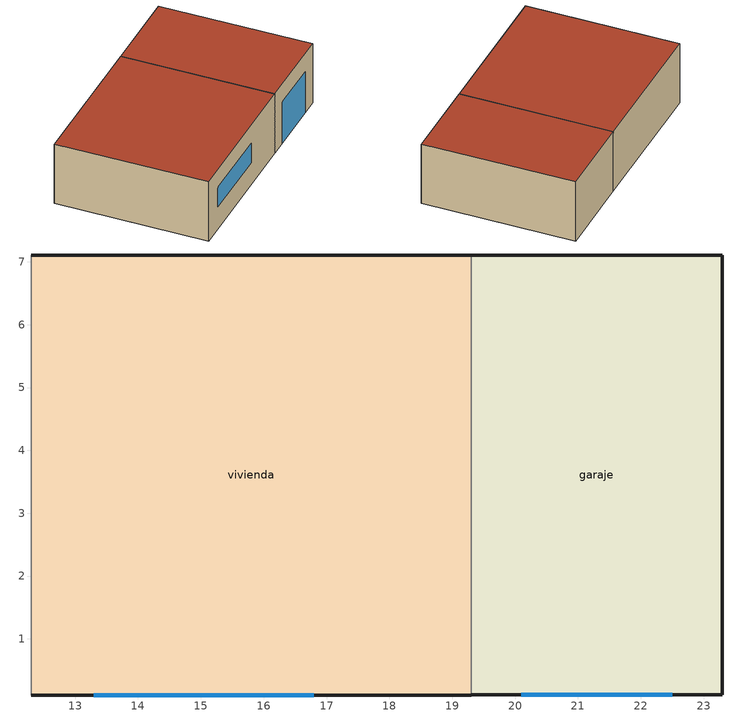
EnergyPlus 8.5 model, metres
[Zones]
garaje
 floor ground (CTE_Ref_Suelo_zona D): 23.3,7.11 23.3,0.11 19.3,0.11 19.3,7.11 z0
 wall outside (CTE_Ref_Muro Exterior_zona D): 19.3,0.11 23.3,0.11 23.3,7.11 19.3,7.11 z0:3
 wall to vivienda (CTE_Ref_Partición interior): 19.3,7.11 19.3,0.11 z0:3
 window (CTE_Ref_Huecos_zona D): 20.1,0.11 22.5,0.11 z0:2.1
 roof outside (CTE_Ref_Cubierta_zona D): 23.3,0.11 23.3,7.11 19.3,7.11 19.3,0.11 z3
vivienda
 floor ground (CTE_Ref_Suelo_zona D): 19.3,7.11 19.3,0.11 12.3,0.11 12.3,7.11 z0
 wall outside (CTE_Ref_Muro Exterior_zona D): 19.3,7.11 12.3,7.11 / 12.3,0.11 19.3,0.11 z0:3
 wall adiabatic (CTE_Ref_Muro Exterior_zona D): 12.3,7.11 12.3,0.11 z0:3
 window (CTE_Ref_Huecos_zona D): 13.3,0.11 16.8,0.11 z1.1:2.1
 roof outside (CTE_Ref_Cubierta_zona D): 19.3,0.11 19.3,7.11 12.3,7.11 12.3,0.11 z3
[Building]
CTE_Res_PLANTILLA: North Axis {deg}=0; Terrain=City; Loads Convergence Tolerance Value=0.04; Temperature Convergence Tolerance Value {deltaC}=0.4; Solar Distribution=FullExterior; Maximum Number of Warmup Days=25
[Site:Location]
D3_peninsula: Latitude {deg}=40.68; Longitude {deg}=-4.13; Time Zone {hr}=1; Elevation {m}=667
[SizingPeriod:DesignDay] Day of Month=15; Dry-Bulb Temperature Range Modifier Type=DefaultMultipliers; Humidity Condition Type=DewPoint; Barometric Pressure {Pa}=100965; Wind Speed {m/s}=2.8; Wind Direction {deg}=0; Rain Indicator=No; Snow Indicator=No; Solar Model Indicator=ASHRAEClearSky
Name | Month | Day Type | Maximum Dry-Bulb Temperature {C} | Daily Dry-Bulb Temperature Range {deltaC} | Wetbulb or DewPoint at Maximum Dry-Bulb {C} | Daylight Saving Time Indicator | Sky Clearness
Summer 99.6% Dry Bulb Temperature | 7 | SummerDesignDay | 34.1 | 12.6 | 10.7 | Yes | 1
Winter 0.4% Dry Bulb Temperature | 1 | WinterDesignDay | 6.7 | 9.8 | -4.9 | No | 0
[Material] Thermal Absorptance=0.6; Solar Absorptance=0.6; Visible Absorptance=0.6
Name | Roughness | Thickness {m} | Conductivity {W/m-K} | Density {kg/m3} | Specific Heat {J/kg-K}
0_Mobiliario_Residencial | MediumRough | 0.999998 | 1.00001 | 45 | 1200
CTE_Ref_Enlucido de yeso [1000 < d < 1300] | Rough | 0.015 | 0.57 | 1100 | 1000
CTE_Ref_Fábrica de ladrillo cerámico perforado de medio pie [80 mm < G <= 100 mm] | Rough | 0.115 | 0.5 | 900 | 1000
CTE_Ref_Fábrica de tabique cerámico de LH sencillo [40 mm < e < 60 mm] | Rough | 0.04 | 0.4 | 920 | 1000
CTE_Ref_FU entrevigado cerámico [h 250 mm] | Rough | 0.25 | 1.67 | 1660 | 1000
CTE_Ref_Hormigón con áridos ligeros [1600 < d < 1800] | Rough | 0.07 | 1.15 | 1700 | 1000
CTE_Ref_Mortero de cemento o cal para albañilería y para revoco o enlucido [1800 < d < 2000] | Rough | 0.015 | 1.3 | 1900 | 1000
CTE_Ref_Plaqueta o baldosa cerámica | Rough | 0.015 | 1 | 2000 | 800
Losa maciza de hormigón [d 2500 / h 200 mm] | Rough | 0.2 | 2.5 | 2500 | 1000
[Material:NoMass] Roughness=Smooth; Thermal Absorptance=0.6; Solar Absorptance=0.6; Visible Absorptance=0.6
Name | Thermal Resistance {m2-K/W}
Material Aislamiento Referencia Zona D_Cubiertas | 2.224
Material Aislamiento Referencia Zona D_Muros | 0.977
Material Aislamiento Referencia Zona D_Suelos | 1.764
[WindowMaterial:Shade]
CTE_Sombra_estacional_ventana: Solar Transmittance=0.7; Solar Reflectance=0.1; Visible Transmittance=0.7; Visible Reflectance=0.1; Infrared Hemispherical Emissivity=0.15; Infrared Transmittance=0.7; Thickness {m}=0.000999998; Conductivity {W/m-K}=0.1; Shade to Glass Distance {m}=0.05; Top Opening Multiplier=0; Bottom Opening Multiplier=0; Left-Side Opening Multiplier=0; Right-Side Opening Multiplier=0; Airflow Permeability=0.7
[WindowMaterial:SimpleGlazingSystem]
CTE_Ref_Vidrio_zona D_1.31: U-Factor {W/m2-K}=1.31; Solar Heat Gain Coefficient=0.75
[WindowProperty:ShadingControl]
sombra estacional_verano: Shading Type=ExteriorShade; Construction with Shading=CTE_Ref_Huecos_zona D_con_persiana; Shading Control Type=OnIfScheduleAllows; Schedule=CTER24B_SombraEstacional; Shading Control Is Scheduled=Yes; Glare Control Is Active=No
[Construction]
CTE_Ref_Cubierta_zona D: CTE_Ref_Plaqueta o baldosa cerámica, CTE_Ref_Mortero de cemento o cal para albañilería y para revoco o enlucido [1800 < d < 2000], Material Aislamiento Referencia Zona D_Cubiertas, CTE_Ref_Hormigón con áridos ligeros [1600 < d < 1800], CTE_Ref_FU entrevigado cerámico [h 250 mm]
CTE_Ref_Huecos_zona D: CTE_Ref_Vidrio_zona D_1.31
CTE_Ref_Huecos_zona D_con_persiana: CTE_Sombra_estacional_ventana, CTE_Ref_Vidrio_zona D_1.31
CTE_Ref_Muro Exterior_zona D: CTE_Ref_Mortero de cemento o cal para albañilería y para revoco o enlucido [1800 < d < 2000], CTE_Ref_Fábrica de ladrillo cerámico perforado de medio pie [80 mm < G <= 100 mm], Material Aislamiento Referencia Zona D_Muros, CTE_Ref_Fábrica de tabique cerámico de LH sencillo [40 mm < e < 60 mm], CTE_Ref_Enlucido de yeso [1000 < d < 1300]
CTE_Ref_Partición interior: CTE_Ref_Enlucido de yeso [1000 < d < 1300], CTE_Ref_Fábrica de tabique cerámico de LH sencillo [40 mm < e < 60 mm], CTE_Ref_Enlucido de yeso [1000 < d < 1300]
CTE_Ref_Suelo_zona D: Losa maciza de hormigón [d 2500 / h 200 mm], Material Aislamiento Referencia Zona D_Suelos, CTE_Ref_Mortero de cemento o cal para albañilería y para revoco o enlucido [1800 < d < 2000], CTE_Ref_Plaqueta o baldosa cerámica
CTE_Res_Mobiliario: 0_Mobiliario_Residencial
[Zone]
Name | Part of Total Floor Area
garaje | No
vivienda
[ZoneInfiltration:EffectiveLeakageArea] Schedule=CTER24B_HINF; Stack Coefficient=0.0003; Wind Coefficient=0.0003
Name | Zone | Effective Air Leakage Area {cm2}
ela_garaje | garaje | 218.979
ela_vivienda | vivienda | 235.482
[ZoneControl:Thermostat]
vivienda Thermostat: Zone or ZoneList=vivienda; Control Type Schedule=vivienda Thermostat Schedule; Control Object Type 1=ThermostatSetpoint:DualSetpoint; Control Name 1=Thermostat Setpoint Dual Setpoint 2
[ThermostatSetpoint:DualSetpoint]
Thermostat Setpoint Dual Setpoint 2: Heating Setpoint Temperature Schedule=CTER24B_TCAL; Cooling Setpoint Temperature Schedule=CTER24B_TREF
[Sizing:Zone]
vivienda: Zone Cooling Design Supply Air Temperature Input Method=SupplyAirTemperature; Zone Cooling Design Supply Air Temperature {C}=14; Zone Cooling Design Supply Air Temperature Difference {deltaC}=11.11; Zone Heating Design Supply Air Temperature Input Method=SupplyAirTemperature; Zone Heating Design Supply Air Temperature {C}=40; Zone Heating Design Supply Air Temperature Difference {deltaC}=11.11; Zone Cooling Design Supply Air Humidity Ratio {kgWater/kgDryAir}=0.0085; Zone Heating Design Supply Air Humidity Ratio {kgWater/kgDryAir}=0.008; Design Specification Outdoor Air Object=CTER24B_DVEN; Cooling Design Air Flow Method=DesignDay; Cooling Design Air Flow Rate {m3/s}=0; Cooling Minimum Air Flow per Zone Floor Area {m3/s-m2}=0.000762; Cooling Minimum Air Flow {m3/s}=0; Cooling Minimum Air Flow Fraction=0; Heating Design Air Flow Method=DesignDay; Heating Design Air Flow Rate {m3/s}=0; Heating Maximum Air Flow per Zone Floor Area {m3/s-m2}=0.002032; Heating Maximum Air Flow {m3/s}=0.141576; Heating Maximum Air Flow Fraction=0.3; Design Specification Zone Air Distribution Object=vivienda Design Spec Zone Air Dist; Account for Dedicated Outdoor Air System=No
[DesignSpecification:ZoneAirDistribution]
vivienda Design Spec Zone Air Dist: Zone Air Distribution Effectiveness in Cooling Mode=1; Zone Air Distribution Effectiveness in Heating Mode=1
[DesignSpecification:OutdoorAir]
CTER24B_DVEN: Outdoor Air Method=Sum; Outdoor Air Flow per Person {m3/s-person}=0; Outdoor Air Flow per Zone Floor Area {m3/s-m2}=0; Outdoor Air Flow per Zone {m3/s}=0; Outdoor Air Flow Air Changes per Hour {1/hr}=4; Outdoor Air Flow Rate Fraction Schedule=CTER24B_HVEN
[ZoneVentilation:DesignFlowRate]
vivienda Ventilation Air Changes per Hour: Zone or ZoneList=vivienda; Schedule=CTER24B_HVEN; Design Flow Rate Calculation Method=AirChanges/Hour; Air Changes per Hour {1/hr}=4
[InternalMass]
vivienda Internal Mass 1: Construction=CTE_Res_Mobiliario; Zone=vivienda; Surface Area {m2}=49
[Zone equipment]
vivienda: vivienda Ideal Loads Air System
[ZoneHVAC:IdealLoadsAirSystem]
vivienda Ideal Loads Air System: Maximum Heating Supply Air Temperature {C}=50; Minimum Cooling Supply Air Temperature {C}=13; Maximum Heating Supply Air Humidity Ratio {kgWater/kgDryAir}=0.0156; Minimum Cooling Supply Air Humidity Ratio {kgWater/kgDryAir}=0.0077; Heating Limit=NoLimit; Cooling Limit=NoLimit; Dehumidification Control Type=ConstantSensibleHeatRatio; Cooling Sensible Heat Ratio=0.7; Humidification Control Type=None; Demand Controlled Ventilation Type=None; Outdoor Air Economizer Type=NoEconomizer; Heat Recovery Type=None; Sensible Heat Recovery Effectiveness=0.7; Latent Heat Recovery Effectiveness=0.65
[ZoneAirBalance:OutdoorAir] Air Balance Method=Quadrature; Induced Outdoor Air Due to Unbalanced Duct Leakage {m3/s}=0; Induced Outdoor Air Schedule=CTER24B_HINF
Name | Zone
vivienda OutdoorAir Balance | vivienda
garaje OutdoorAir Balance | garaje
[Schedule:Compact]
vivienda Thermostat Schedule: Through: 12/31, For: AllDays, Until: 24:00, 4
[Schedule:Day:Interval]
Schedule Day 13; Schedule Day 11: No, 07:00, 17, 23:00, 20, 24:00, 17
Schedule Day 12: No, 24:00, -50
Schedule Day 10; Schedule Day 14: No, 24:00, 23.5
Schedule Day 17; Schedule Day 15: No, 24:00, 99
Schedule Day 16: No, 07:00, 27, 15:00, 99, 23:00, 25, 24:00, 27
dia de invierno 1; dia de invierno 3: No, 24:00, 0.1575
dia de verano 1: No, 08:00, 1, 24:00, 0.1575
Schedule Day 18; Schedule Day 25: No, 24:00, 1
Schedule Day 19; Schedule Day 23: No, 24:00, 0.3
Schedule Day 24; Schedule Day 26: No, 24:00, 0
[Schedule:Week:Daily]
Schedule:Week:Daily {d0c409cb-689f-4d66-b797-52f5908f6ddf}: Schedule Day 10, Schedule Day 13, Schedule Day 13, Schedule Day 13, Schedule Day 13, Schedule Day 13, Schedule Day 13, Schedule Day 10, Schedule Day 10, Schedule Day 10, Schedule Day 10, Schedule Day 10
Schedule:Week:Daily {8a8424e3-3b3b-4703-8fad-86f0e871f330}: Schedule Day 13, Schedule Day 13, Schedule Day 13, Schedule Day 13, Schedule Day 13, Schedule Day 13, Schedule Day 13, Schedule Day 10, Schedule Day 10, Schedule Day 10, Schedule Day 10, Schedule Day 10
Schedule:Week:Daily {653c1726-312e-4362-bb53-436cc7b25a22}: Schedule Day 13, Schedule Day 13, Schedule Day 13, Schedule Day 13, Schedule Day 13, Schedule Day 12, Schedule Day 12, Schedule Day 10, Schedule Day 10, Schedule Day 10, Schedule Day 10, Schedule Day 10
Schedule:Week:Daily {8fdb7f64-911b-44b3-baf7-3f3133af99a0}: Schedule Day 12, Schedule Day 12, Schedule Day 12, Schedule Day 12, Schedule Day 12, Schedule Day 12, Schedule Day 12, Schedule Day 10, Schedule Day 10, Schedule Day 10, Schedule Day 10, Schedule Day 10
Schedule:Week:Daily {ec834b0d-668f-46bd-b862-948ba557fc57}: Schedule Day 12, Schedule Day 11, Schedule Day 11, Schedule Day 11, Schedule Day 11, Schedule Day 11, Schedule Day 11, Schedule Day 10, Schedule Day 10, Schedule Day 10, Schedule Day 10, Schedule Day 10
Schedule:Week:Daily {248d4dd3-0c0d-4a91-a171-34ac2fc2ebca}: Schedule Day 11, Schedule Day 11, Schedule Day 11, Schedule Day 11, Schedule Day 11, Schedule Day 11, Schedule Day 11, Schedule Day 10, Schedule Day 10, Schedule Day 10, Schedule Day 10, Schedule Day 10
Schedule:Week:Daily {23930a22-e561-4de5-9417-eaebdb122f6b}: Schedule Day 14, Schedule Day 17, Schedule Day 17, Schedule Day 17, Schedule Day 17, Schedule Day 17, Schedule Day 17, Schedule Day 14, Schedule Day 14, Schedule Day 14, Schedule Day 14, Schedule Day 14
Schedule:Week:Daily {8e0c68b7-f4d6-41f3-91c9-4c6e2dd924e4}: Schedule Day 17, Schedule Day 17, Schedule Day 17, Schedule Day 17, Schedule Day 17, Schedule Day 17, Schedule Day 17, Schedule Day 14, Schedule Day 14, Schedule Day 14, Schedule Day 14, Schedule Day 14
Schedule:Week:Daily {07ff79d8-0c9f-4764-af81-90af8fe86a3f}: Schedule Day 17, Schedule Day 17, Schedule Day 17, Schedule Day 17, Schedule Day 17, Schedule Day 16, Schedule Day 16, Schedule Day 14, Schedule Day 14, Schedule Day 14, Schedule Day 14, Schedule Day 14
Schedule:Week:Daily {fe16398e-c0b3-4859-894f-ea6f75f02e4d}: Schedule Day 16, Schedule Day 16, Schedule Day 16, Schedule Day 16, Schedule Day 16, Schedule Day 16, Schedule Day 16, Schedule Day 14, Schedule Day 14, Schedule Day 14, Schedule Day 14, Schedule Day 14
Schedule:Week:Daily {9751fcfb-0bf7-4c45-bb9c-1a651bd993c4}: Schedule Day 16, Schedule Day 15, Schedule Day 15, Schedule Day 15, Schedule Day 15, Schedule Day 15, Schedule Day 15, Schedule Day 14, Schedule Day 14, Schedule Day 14, Schedule Day 14, Schedule Day 14
Schedule:Week:Daily {748211b9-aeba-4b9f-a6e3-2e0c6ea7dcd9}: Schedule Day 15, Schedule Day 15, Schedule Day 15, Schedule Day 15, Schedule Day 15, Schedule Day 15, Schedule Day 15, Schedule Day 14, Schedule Day 14, Schedule Day 14, Schedule Day 14, Schedule Day 14
Schedule:Week:Daily {d3a9d01a-40e2-4933-b952-13d264432279}: Schedule Day 18, Schedule Day 18, Schedule Day 18, Schedule Day 18, Schedule Day 18, Schedule Day 18, Schedule Day 18, Schedule Day 18, Schedule Day 18, Schedule Day 18, Schedule Day 18, Schedule Day 18
Schedule:Week:Daily {0856c6ee-3830-4e8e-a686-0c794e531f8f}: Schedule Day 19, dia de invierno 1, dia de invierno 1, dia de invierno 1, dia de invierno 1, dia de invierno 1, dia de invierno 1, Schedule Day 19, Schedule Day 19, Schedule Day 19, Schedule Day 19, Schedule Day 19
Schedule:Week:Daily {867a8267-6cd5-4b8b-9089-ac80454fd555}: dia de invierno 1, dia de invierno 1, dia de invierno 1, dia de invierno 1, dia de invierno 1, dia de invierno 1, dia de invierno 1, Schedule Day 19, Schedule Day 19, Schedule Day 19, Schedule Day 19, Schedule Day 19
Schedule:Week:Daily {92dc4f7c-5a33-46f3-8cc9-3709f38a5c4d}: dia de invierno 1, dia de invierno 1, dia de invierno 1, dia de invierno 1, dia de invierno 1, dia de verano 1, dia de verano 1, Schedule Day 19, Schedule Day 19, Schedule Day 19, Schedule Day 19, Schedule Day 19
Schedule:Week:Daily {961b41a2-723e-485f-80d2-662c5db77514}: dia de verano 1, dia de verano 1, dia de verano 1, dia de verano 1, dia de verano 1, dia de verano 1, dia de verano 1, Schedule Day 19, Schedule Day 19, Schedule Day 19, Schedule Day 19, Schedule Day 19
Schedule:Week:Daily {ad149b2c-03c5-4a2d-95ec-2debaaa14598}: dia de verano 1, dia de invierno 3, dia de invierno 3, dia de invierno 3, dia de invierno 3, dia de invierno 3, dia de invierno 3, Schedule Day 19, Schedule Day 19, Schedule Day 19, Schedule Day 19, Schedule Day 19
Schedule:Week:Daily {bca7f55a-12b6-4dfc-b7fa-c05cd948d382}: dia de invierno 3, dia de invierno 3, dia de invierno 3, dia de invierno 3, dia de invierno 3, dia de invierno 3, dia de invierno 3, Schedule Day 19, Schedule Day 19, Schedule Day 19, Schedule Day 19, Schedule Day 19
Schedule:Week:Daily {5002c33e-91f0-4204-81d6-fb63836e82f7}: Schedule Day 23, Schedule Day 26, Schedule Day 26, Schedule Day 26, Schedule Day 26, Schedule Day 26, Schedule Day 26, Schedule Day 23, Schedule Day 23, Schedule Day 23, Schedule Day 23, Schedule Day 23
Schedule:Week:Daily {a02c5574-ea81-4621-a9ec-9715c563a307}: Schedule Day 26, Schedule Day 26, Schedule Day 26, Schedule Day 26, Schedule Day 26, Schedule Day 26, Schedule Day 26, Schedule Day 23, Schedule Day 23, Schedule Day 23, Schedule Day 23, Schedule Day 23
Schedule:Week:Daily {c94675a0-9d44-46d7-8b42-574a972be864}: Schedule Day 26, Schedule Day 26, Schedule Day 26, Schedule Day 26, Schedule Day 26, Schedule Day 25, Schedule Day 25, Schedule Day 23, Schedule Day 23, Schedule Day 23, Schedule Day 23, Schedule Day 23
Schedule:Week:Daily {da4c42ea-48c1-446c-8316-5a9dc678fd96}: Schedule Day 25, Schedule Day 25, Schedule Day 25, Schedule Day 25, Schedule Day 25, Schedule Day 25, Schedule Day 25, Schedule Day 23, Schedule Day 23, Schedule Day 23, Schedule Day 23, Schedule Day 23
Schedule:Week:Daily {e66e2578-df80-4c4d-9f02-3ce48468d3f3}: Schedule Day 25, Schedule Day 24, Schedule Day 24, Schedule Day 24, Schedule Day 24, Schedule Day 24, Schedule Day 24, Schedule Day 23, Schedule Day 23, Schedule Day 23, Schedule Day 23, Schedule Day 23
Schedule:Week:Daily {3271f0b0-c146-4cbd-9749-cd6ebff167a0}: Schedule Day 24, Schedule Day 24, Schedule Day 24, Schedule Day 24, Schedule Day 24, Schedule Day 24, Schedule Day 24, Schedule Day 23, Schedule Day 23, Schedule Day 23, Schedule Day 23, Schedule Day 23
[Schedule:Year]
CTER24B_TCAL: Schedule:Week:Daily {d0c409cb-689f-4d66-b797-52f5908f6ddf}, 1, 1, 1, 6, Schedule:Week:Daily {8a8424e3-3b3b-4703-8fad-86f0e871f330}, 1, 7, 5, 26, Schedule:Week:Daily {653c1726-312e-4362-bb53-436cc7b25a22}, 5, 27, 6, 2, Schedule:Week:Daily {8fdb7f64-911b-44b3-baf7-3f3133af99a0}, 6, 3, 9, 29, Schedule:Week:Daily {ec834b0d-668f-46bd-b862-948ba557fc57}, 9, 30, 10, 6, Schedule:Week:Daily {248d4dd3-0c0d-4a91-a171-34ac2fc2ebca}, 10, 7, 12, 31
CTER24B_TREF: Schedule:Week:Daily {23930a22-e561-4de5-9417-eaebdb122f6b}, 1, 1, 1, 6, Schedule:Week:Daily {8e0c68b7-f4d6-41f3-91c9-4c6e2dd924e4}, 1, 7, 5, 26, Schedule:Week:Daily {07ff79d8-0c9f-4764-af81-90af8fe86a3f}, 5, 27, 6, 2, Schedule:Week:Daily {fe16398e-c0b3-4859-894f-ea6f75f02e4d}, 6, 3, 9, 29, Schedule:Week:Daily {9751fcfb-0bf7-4c45-bb9c-1a651bd993c4}, 9, 30, 10, 6, Schedule:Week:Daily {748211b9-aeba-4b9f-a6e3-2e0c6ea7dcd9}, 10, 7, 12, 31
CTER24B_HINF: Schedule:Week:Daily {d3a9d01a-40e2-4933-b952-13d264432279}, 1, 1, 12, 31
CTER24B_HVEN: Schedule:Week:Daily {0856c6ee-3830-4e8e-a686-0c794e531f8f}, 1, 1, 1, 6, Schedule:Week:Daily {867a8267-6cd5-4b8b-9089-ac80454fd555}, 1, 7, 5, 26, Schedule:Week:Daily {92dc4f7c-5a33-46f3-8cc9-3709f38a5c4d}, 5, 27, 6, 2, Schedule:Week:Daily {961b41a2-723e-485f-80d2-662c5db77514}, 6, 3, 9, 29, Schedule:Week:Daily {ad149b2c-03c5-4a2d-95ec-2debaaa14598}, 9, 30, 10, 6, Schedule:Week:Daily {bca7f55a-12b6-4dfc-b7fa-c05cd948d382}, 10, 7, 12, 31
CTER24B_SombraEstacional: Schedule:Week:Daily {5002c33e-91f0-4204-81d6-fb63836e82f7}, 1, 1, 1, 6, Schedule:Week:Daily {a02c5574-ea81-4621-a9ec-9715c563a307}, 1, 7, 5, 26, Schedule:Week:Daily {c94675a0-9d44-46d7-8b42-574a972be864}, 5, 27, 6, 2, Schedule:Week:Daily {da4c42ea-48c1-446c-8316-5a9dc678fd96}, 6, 3, 9, 29, Schedule:Week:Daily {e66e2578-df80-4c4d-9f02-3ce48468d3f3}, 9, 30, 10, 6, Schedule:Week:Daily {3271f0b0-c146-4cbd-9749-cd6ebff167a0}, 10, 7, 12, 31
